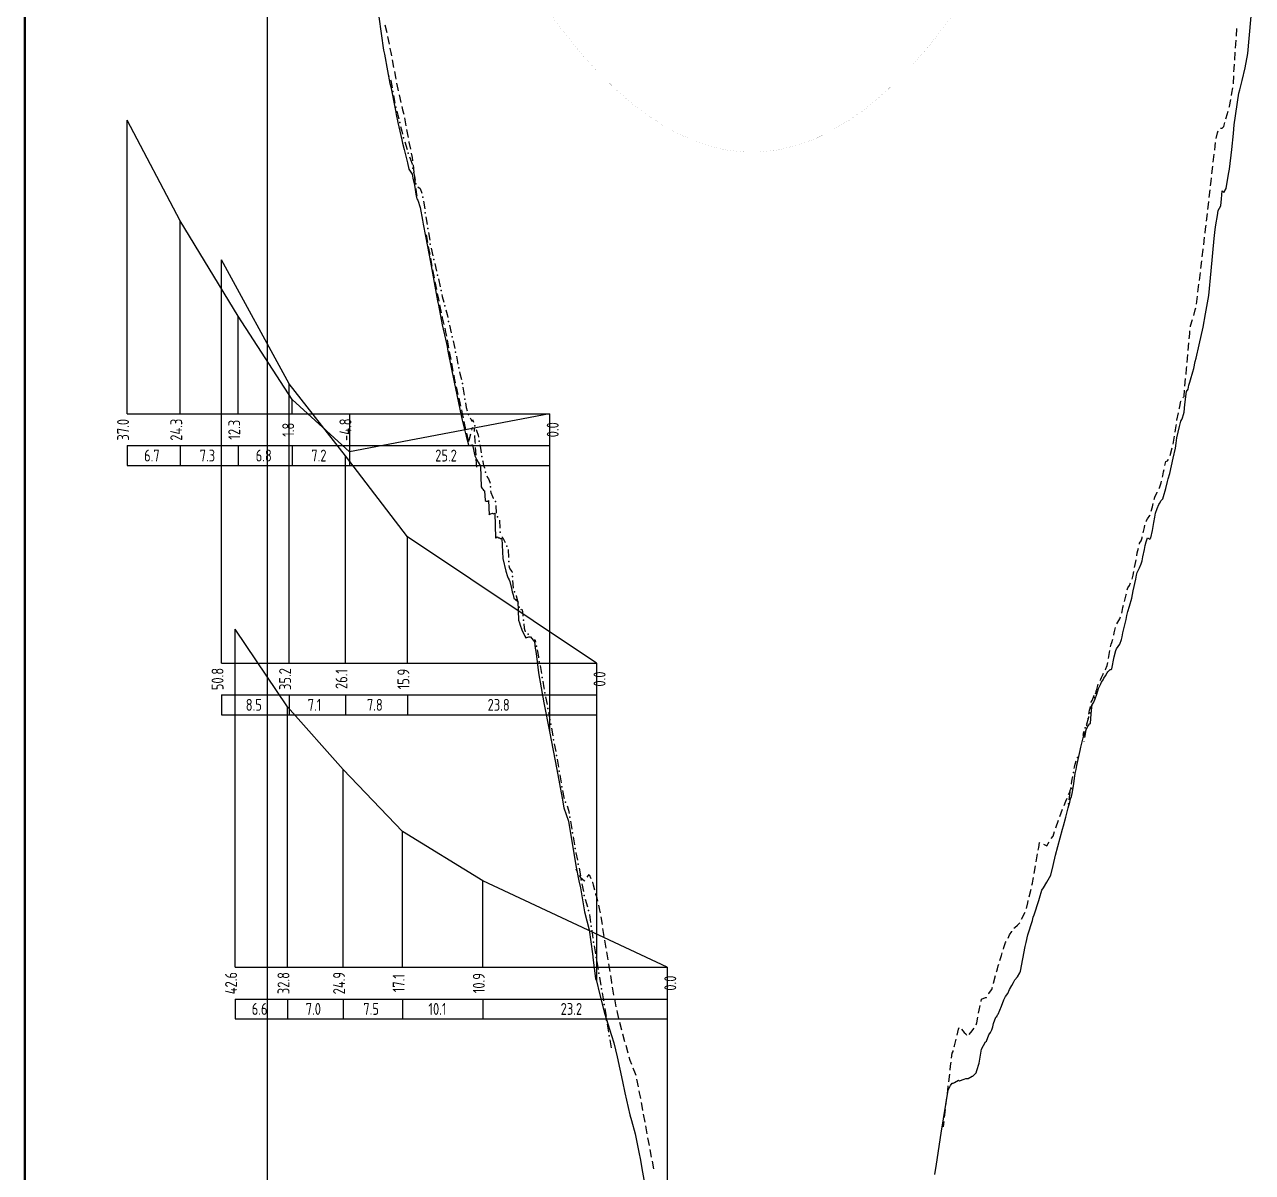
# Model space of a CAD drawing. Header units: millimetres. Extents: x 6482 to 7719, y 775 to 2743.
# Drawn here: x 7058 to 7367.2, y 1068.1 to 1357.3 of the extents above; entities that cross this region are included whole.
import ezdxf
from ezdxf.enums import TextEntityAlignment as Align

# ---------------------------------------------------------------- set-up
doc = ezdxf.new("R2010")
doc.units = ezdxf.units.MM
doc.header["$LTSCALE"] = 5
for name, color, linetype in [('4', 1, 'Continuous'), ('6', 6, 'Continuous'), ('中心断面', 1, 'Continuous'), ('交叉跨越注记', 3, 'Continuous'), ('右边线', 3, 'Continuous'), ('左边线', 2, 'Continuous'), ('标注', 3, 'Continuous'), ('风偏', 5, 'Continuous')]:
    doc.layers.add(name, color=color, linetype=linetype)
doc.styles.get("Standard").update_dxf_attribs({"font": 'tssdeng.shx', "width": 0.8, "bigfont": 'tssdchn.shx'})

# ---------------------------------------------------------------- blocks, each defined once
blk = doc.blocks.new('102218457')
at = {"layer": '风偏'}
for p, q in [((7097.2, 1307.8), (7083.8, 1333.2)), ((7083.8, 1259.2), (7083.8, 1333.2)), ((7111.8, 1283.8), (7097.2, 1307.8)), ((7097.2, 1259.2), (7097.2, 1307.8)), ((7125.4, 1262.8), (7111.8, 1283.8)), ((7111.8, 1259.2), (7111.8, 1283.8)), ((7139.8, 1249.6), (7125.4, 1262.8)), ((7125.4, 1259.2), (7125.4, 1262.8)), ((7083.8, 1259.2), (7097.2, 1259.2)), ((7097.2, 1259.2), (7111.8, 1259.2)), ((7111.8, 1259.2), (7125.4, 1259.2)), ((7125.4, 1259.2), (7139.8, 1259.2)), ((7190.2, 1259.2), (7139.8, 1249.6)), ((7139.8, 1259.2), (7139.8, 1249.6)), ((7139.8, 1259.2), (7190.2, 1259.2)), ((7083.8, 1251.2), (7097.2, 1251.2)), ((7083.8, 1251.2), (7083.8, 1246.2)), ((7097.2, 1251.2), (7111.8, 1251.2)), ((7097.2, 1251.2), (7097.2, 1246.2)), ((7111.8, 1251.2), (7125.4, 1251.2)), ((7111.8, 1251.2), (7111.8, 1246.2)), ((7125.4, 1251.2), (7139.8, 1251.2)), ((7125.4, 1251.2), (7125.4, 1246.2)), ((7139.8, 1251.2), (7190.2, 1251.2)), ((7139.8, 1251.2), (7139.8, 1246.2)), ((7083.8, 1246.2), (7097.2, 1246.2)), ((7097.2, 1246.2), (7111.8, 1246.2)), ((7111.8, 1246.2), (7125.4, 1246.2)), ((7125.4, 1246.2), (7139.8, 1246.2)), ((7139.8, 1246.2), (7190.2, 1246.2))]:
    blk.add_line(p, q, dxfattribs=at)
at = {"layer": '风偏', "width": 0.8}
for s, p in [('6.7', (7088.1, 1247.2)), ('7.3', (7102.1, 1247.2)), ('6.8', (7116.2, 1247.2)), ('7.2', (7130.2, 1247.2)), ('25.2', (7161.4, 1247.2))]:
    blk.add_text(s, height=3, dxfattribs=at).set_placement(p)
blk = doc.blocks.new('102218458')
at = {"layer": '风偏'}
for p, q in [((7124.6, 1266.8), (7107.6, 1298)), ((7107.6, 1196.4), (7107.6, 1298)), ((7138.8, 1248.6), (7124.6, 1266.8)), ((7124.6, 1196.4), (7124.6, 1266.8)), ((7154.4, 1228.2), (7138.8, 1248.6)), ((7138.8, 1196.4), (7138.8, 1248.6)), ((7202, 1196.4), (7154.4, 1228.2)), ((7154.4, 1196.4), (7154.4, 1228.2)), ((7107.6, 1196.4), (7124.6, 1196.4)), ((7124.6, 1196.4), (7138.8, 1196.4)), ((7138.8, 1196.4), (7154.4, 1196.4)), ((7154.4, 1196.4), (7202, 1196.4)), ((7107.6, 1188.4), (7124.6, 1188.4)), ((7107.6, 1188.4), (7107.6, 1183.4)), ((7124.6, 1188.4), (7138.8, 1188.4)), ((7124.6, 1188.4), (7124.6, 1183.4)), ((7138.8, 1188.4), (7154.4, 1188.4)), ((7138.8, 1188.4), (7138.8, 1183.4)), ((7154.4, 1188.4), (7202, 1188.4)), ((7154.4, 1188.4), (7154.4, 1183.4)), ((7107.6, 1183.4), (7124.6, 1183.4)), ((7124.6, 1183.4), (7138.8, 1183.4)), ((7138.8, 1183.4), (7154.4, 1183.4)), ((7154.4, 1183.4), (7202, 1183.4))]:
    blk.add_line(p, q, dxfattribs=at)
at = {"layer": '风偏', "width": 0.8}
for s, p in [('8.5', (7113.7, 1184.4)), ('7.1', (7129.3, 1184.4)), ('7.8', (7144.2, 1184.4)), ('23.8', (7174.6, 1184.4))]:
    blk.add_text(s, height=3, dxfattribs=at).set_placement(p)
blk = doc.blocks.new('102218459')
at = {"layer": '风偏'}
for p, q in [((7124.2, 1185.4), (7111, 1205)), ((7111, 1119.8), (7111, 1205)), ((7138.2, 1169.6), (7124.2, 1185.4)), ((7124.2, 1119.8), (7124.2, 1185.4)), ((7153.2, 1154), (7138.2, 1169.6)), ((7138.2, 1119.8), (7138.2, 1169.6)), ((7173.4, 1141.6), (7153.2, 1154)), ((7153.2, 1119.8), (7153.2, 1154)), ((7219.8, 1119.8), (7173.4, 1141.6)), ((7173.4, 1119.8), (7173.4, 1141.6)), ((7111, 1119.8), (7124.2, 1119.8)), ((7124.2, 1119.8), (7138.2, 1119.8)), ((7138.2, 1119.8), (7153.2, 1119.8)), ((7153.2, 1119.8), (7173.4, 1119.8)), ((7173.4, 1119.8), (7219.8, 1119.8)), ((7111, 1111.8), (7124.2, 1111.8)), ((7111, 1111.8), (7111, 1106.8)), ((7124.2, 1111.8), (7138.2, 1111.8)), ((7124.2, 1111.8), (7124.2, 1106.8)), ((7138.2, 1111.8), (7153.2, 1111.8)), ((7138.2, 1111.8), (7138.2, 1106.8)), ((7153.2, 1111.8), (7173.4, 1111.8)), ((7153.2, 1111.8), (7153.2, 1106.8)), ((7173.4, 1111.8), (7219.8, 1111.8)), ((7173.4, 1111.8), (7173.4, 1106.8)), ((7111, 1106.8), (7124.2, 1106.8)), ((7124.2, 1106.8), (7138.2, 1106.8)), ((7138.2, 1106.8), (7153.2, 1106.8)), ((7153.2, 1106.8), (7173.4, 1106.8)), ((7173.4, 1106.8), (7219.8, 1106.8))]:
    blk.add_line(p, q, dxfattribs=at)
at = {"layer": '风偏', "width": 0.8}
for s, p in [('6.6', (7115.2, 1107.8)), ('7.0', (7128.8, 1107.8)), ('7.5', (7143.3, 1107.8)), ('10.1', (7159.7, 1107.8)), ('23.2', (7193, 1107.8))]:
    blk.add_text(s, height=3, dxfattribs=at).set_placement(p)

msp = doc.modelspace()

# ---------------------------------------------------------------- linework, layer by layer
at = {"layer": '4', "linetype": 'Continuous', "const_width": 0.01}
msp.add_lwpolyline([(7190.36, 1360), (7192.38, 1357.2), (7194.42, 1354.6), (7196.44, 1352), (7198.48, 1349.6), (7200.52, 1347.4), (7202.54, 1345.2), (7204.58, 1343.2), (7206.62, 1341.2), (7208.64, 1339.4), (7210.68, 1337.6), (7212.72, 1336), (7214.74, 1334.6), (7216.78, 1333.2), (7218.82, 1331.8), (7220.84, 1330.8), (7222.88, 1329.6), (7224.9, 1328.8), (7226.94, 1327.8), (7228.98, 1327.2), (7231, 1326.6), (7233.04, 1326), (7235.08, 1325.6), (7237.1, 1325.4), (7239.14, 1325.2), (7241.18, 1325.2), (7243.2, 1325.2), (7245.2, 1325.4), (7247.22, 1325.6), (7249.24, 1326), (7251.26, 1326.6), (7253.28, 1327.2), (7255.3, 1327.8), (7257.32, 1328.6), (7259.34, 1329.6), (7261.36, 1330.6), (7263.38, 1331.8), (7265.38, 1333), (7267.4, 1334.4), (7269.42, 1335.8), (7271.44, 1337.4), (7273.46, 1339.2), (7275.48, 1341), (7277.5, 1343), (7279.52, 1345), (7281.54, 1347), (7283.56, 1349.4), (7285.56, 1351.6), (7287.58, 1354.2), (7289.6, 1356.8), (7291.62, 1359.4)], dxfattribs=at)
at = {"layer": '6', "linetype": 'Continuous', "const_width": 0.01}
msp.add_lwpolyline([(7242.18, 1325.2), (7241.18, 1324.2), (7240.18, 1325.2)], dxfattribs=at)
at = {"layer": '中心断面', "linetype": 'Continuous'}
for p, q in [((7366, 1350), (7367.2, 1363.2)), ((7147.2, 1359.2), (7148.4, 1350.8)), ((7148.4, 1350.8), (7148.6, 1349.8)), ((7148.6, 1349.8), (7149.4, 1345.6)), ((7365.4, 1346.4), (7366, 1350)), ((7149.4, 1345.6), (7150, 1342.4)), ((7364.6, 1343.2), (7365.4, 1346.4)), ((7150, 1342.4), (7150.2, 1341.6)), ((7364, 1340.8), (7364.6, 1343.2)), ((7150.2, 1341.6), (7151.4, 1335.6)), ((7362.6, 1332), (7363.8, 1340)), ((7363.8, 1340), (7364, 1340.8)), ((7151.4, 1335.6), (7151.6, 1334.6)), ((7151.6, 1334.6), (7152, 1332.6)), ((7152, 1332.6), (7153, 1328.2)), ((7362, 1325.8), (7362.4, 1329.8)), ((7362.4, 1329.8), (7362.6, 1332)), ((7153, 1328.2), (7153.2, 1327.4)), ((7153.2, 1327.4), (7153.6, 1325.8)), ((7153.6, 1325.8), (7154.4, 1322.4)), ((7361.4, 1320.8), (7362, 1325.8)), ((7154.4, 1322.4), (7154.8, 1320.8)), ((7154.8, 1320.8), (7155.6, 1319.6)), ((7361.2, 1319.6), (7361.4, 1320.8)), ((7155.6, 1319.6), (7155.8, 1318.6)), ((7155.8, 1318.6), (7156.2, 1316.8)), ((7360.6, 1316), (7361.2, 1319.6)), ((7156.2, 1316.8), (7156.6, 1314)), ((7359.4, 1313.4), (7359.6, 1315.4)), ((7359.6, 1315.4), (7360, 1315)), ((7360, 1315), (7360.6, 1316)), ((7156.6, 1314), (7156.8, 1313.4)), ((7156.8, 1313.4), (7157, 1313)), ((7157, 1313), (7157.6, 1311.2)), ((7157.6, 1311.2), (7158.2, 1308)), ((7358.6, 1310.4), (7359.2, 1311.6)), ((7359.2, 1311.6), (7359.4, 1313.4)), ((7158.2, 1308), (7158.4, 1307)), ((7358, 1306.8), (7358.4, 1309.2)), ((7358.4, 1309.2), (7358.6, 1310.4)), ((7158.4, 1307), (7159, 1304)), ((7357.6, 1303.4), (7357.8, 1305.6)), ((7357.8, 1305.6), (7358, 1306.8)), ((7159, 1304), (7160.2, 1297.4)), ((7356.8, 1295.2), (7357.6, 1303.4)), ((7160.2, 1297.4), (7161.8, 1288.6)), ((7356.2, 1289), (7356.8, 1295.2)), ((7161.8, 1288.6), (7162, 1287.6)), ((7162, 1287.6), (7162.2, 1286.6)), ((7162.2, 1286.6), (7163.2, 1281.6)), ((7355.4, 1284.4), (7356.2, 1289)), ((7354.8, 1281), (7355.4, 1284.4)), ((7163.2, 1281.6), (7164, 1278)), ((7353.8, 1276.6), (7354.8, 1281)), ((7164, 1278), (7164.4, 1276.2)), ((7164.4, 1276.2), (7164.6, 1275)), ((7164.6, 1275), (7166.2, 1267.2)), ((7353, 1273.2), (7353.8, 1276.6)), ((7352.4, 1270.6), (7352.8, 1272.4)), ((7352.8, 1272.4), (7353, 1273.2)), ((7351.4, 1267.2), (7351.6, 1267.8)), ((7351.6, 1267.8), (7352.2, 1269.8)), ((7352.2, 1269.8), (7352.4, 1270.6)), ((7166.2, 1267.2), (7167.6, 1260.4)), ((7350.2, 1261.6), (7350.6, 1264.8)), ((7350.6, 1264.8), (7351, 1265.4)), ((7351, 1265.4), (7351.2, 1266.4)), ((7351.2, 1266.4), (7351.4, 1267.2)), ((7350, 1259.6), (7350.2, 1261.6)), ((7167.6, 1260.4), (7168.2, 1257.6)), ((7349.6, 1258.2), (7349.8, 1259)), ((7349.8, 1259), (7350, 1259.6)), ((7168.2, 1257.6), (7169.2, 1253.6)), ((7348.2, 1253.2), (7348.8, 1256)), ((7348.8, 1256), (7349.2, 1257.4)), ((7349.2, 1257.4), (7349.4, 1257.8)), ((7349.4, 1257.8), (7349.6, 1258.2)), ((7169.2, 1253.6), (7169.8, 1251.4)), ((7348, 1251.8), (7348.2, 1253.2)), ((7169.8, 1251.4), (7170, 1251.2)), ((7170, 1251.2), (7170.6, 1251.4)), ((7170.6, 1251.4), (7170.8, 1251.4)), ((7170.8, 1251.4), (7171.2, 1249.4)), ((7171.2, 1249.4), (7171.4, 1248.6)), ((7347.2, 1248), (7347.8, 1250.6)), ((7347.8, 1250.6), (7348, 1251.8)), ((7171.4, 1248.6), (7171.8, 1247.8)), ((7171.8, 1247.8), (7172.2, 1247)), ((7172.2, 1247), (7172.8, 1246)), ((7346.4, 1244.2), (7347.2, 1248)), ((7172.8, 1246), (7173, 1240.8)), ((7346, 1242.8), (7346.4, 1244.2)), ((7173, 1240.8), (7173.2, 1240.4)), ((7173.2, 1240.4), (7173.4, 1240.2)), ((7173.4, 1240.2), (7173.6, 1240)), ((7173.6, 1240), (7173.8, 1239.8)), ((7344.8, 1238.4), (7345.4, 1240.4)), ((7345.4, 1240.4), (7345.8, 1242.2)), ((7345.8, 1242.2), (7346, 1242.8)), ((7173.8, 1239.8), (7174, 1237.4)), ((7174, 1237.4), (7174.2, 1237.2)), ((7174.2, 1237.2), (7174.4, 1237.2)), ((7174.4, 1237.2), (7174.6, 1237.2)), ((7174.6, 1237.2), (7174.8, 1237.4)), ((7174.8, 1237.4), (7175, 1233.8)), ((7343.8, 1236.6), (7344.2, 1237.4)), ((7344.2, 1237.4), (7344.6, 1237.8)), ((7344.6, 1237.8), (7344.8, 1238.4)), ((7175, 1233.8), (7175.2, 1234)), ((7175.2, 1234), (7175.4, 1234)), ((7175.4, 1234), (7175.8, 1234.2)), ((7175.8, 1234.2), (7176, 1234)), ((7176, 1234), (7176.4, 1234.2)), ((7176.4, 1234.2), (7176.6, 1228)), ((7342.6, 1233.2), (7342.8, 1234.2)), ((7342.8, 1234.2), (7343.2, 1235.4)), ((7343.2, 1235.4), (7343.6, 1236.4)), ((7343.6, 1236.4), (7343.8, 1236.6)), ((7342, 1229.8), (7342.4, 1231.8)), ((7342.4, 1231.8), (7342.6, 1233.2)), ((7176.6, 1228), (7176.8, 1228)), ((7176.8, 1228), (7177, 1228.2)), ((7177, 1228.2), (7177.4, 1228)), ((7177.4, 1228), (7177.6, 1228)), ((7177.6, 1228), (7177.8, 1227.8)), ((7177.8, 1227.8), (7178, 1227.8)), ((7178, 1227.8), (7178.2, 1227.8)), ((7178.2, 1227.8), (7178.4, 1222.8)), ((7340.4, 1227), (7340.8, 1228)), ((7340.8, 1228), (7341.4, 1227.6)), ((7341.4, 1227.6), (7341.6, 1228)), ((7341.6, 1228), (7342, 1229.8)), ((7339.6, 1223.2), (7340, 1225)), ((7340, 1225), (7340.2, 1226)), ((7340.2, 1226), (7340.4, 1227)), ((7178.4, 1222.8), (7179.2, 1219.6)), ((7338.8, 1220.4), (7339.2, 1221.4)), ((7339.2, 1221.4), (7339.4, 1222.2)), ((7339.4, 1222.2), (7339.6, 1223.2)), ((7179.2, 1219.6), (7179.6, 1218.2)), ((7337.8, 1217.6), (7338, 1218.6)), ((7338, 1218.6), (7338.2, 1219.2)), ((7338.2, 1219.2), (7338.8, 1220.4)), ((7179.6, 1218.2), (7179.8, 1217.8)), ((7179.8, 1217.8), (7180, 1217.4)), ((7180, 1217.4), (7180.2, 1217)), ((7180.2, 1217), (7180.6, 1215.2)), ((7180.6, 1215.2), (7180.8, 1214.4)), ((7337.2, 1214.6), (7337.8, 1217.6)), ((7180.8, 1214.4), (7181, 1213.6)), ((7181, 1213.6), (7181.2, 1212.8)), ((7181.2, 1212.8), (7181.6, 1212.4)), ((7181.6, 1212.4), (7181.8, 1212.2)), ((7181.8, 1212.2), (7182.2, 1212)), ((7336.2, 1210.8), (7336.8, 1212.8)), ((7336.8, 1212.8), (7337.2, 1214.6)), ((7182.2, 1212), (7182.4, 1207.2)), ((7335.6, 1208.4), (7335.8, 1209.4)), ((7335.8, 1209.4), (7336.2, 1210.8)), ((7182.4, 1207.2), (7182.6, 1206.6)), ((7182.6, 1206.6), (7182.8, 1206)), ((7182.8, 1206), (7183.2, 1204.8)), ((7334.6, 1204), (7335.4, 1207.4)), ((7335.4, 1207.4), (7335.6, 1208.4)), ((7183.2, 1204.8), (7183.4, 1204.4)), ((7183.4, 1204.4), (7183.8, 1203.6)), ((7183.8, 1203.6), (7184, 1203.2)), ((7184, 1203.2), (7184.2, 1202.8)), ((7184.2, 1202.8), (7185, 1203)), ((7185, 1203), (7185.4, 1203)), ((7185.4, 1203), (7186.4, 1201.8)), ((7334.2, 1202.4), (7334.4, 1203)), ((7334.4, 1203), (7334.6, 1204)), ((7186.4, 1201.8), (7186.6, 1200.2)), ((7186.6, 1200.2), (7186.8, 1198.8)), ((7332.8, 1199.6), (7333, 1200)), ((7333, 1200), (7333.8, 1201.2)), ((7333.8, 1201.2), (7334.2, 1202.4)), ((7186.8, 1198.8), (7187.4, 1194)), ((7331.8, 1195), (7332.4, 1198)), ((7332.4, 1198), (7332.8, 1199.6)), ((7187.4, 1194), (7188.8, 1186.4)), ((7330.2, 1193.2), (7330.6, 1194)), ((7330.6, 1194), (7330.8, 1194.2)), ((7330.8, 1194.2), (7331.4, 1194.8)), ((7331.4, 1194.8), (7331.6, 1194.8)), ((7331.6, 1194.8), (7331.8, 1195)), ((7328.4, 1190), (7329, 1191.2)), ((7329, 1191.2), (7329.2, 1191.6)), ((7329.2, 1191.6), (7329.6, 1192.2)), ((7329.6, 1192.2), (7329.8, 1192.6)), ((7329.8, 1192.6), (7330.2, 1193.2)), ((7327.2, 1186.4), (7327.6, 1187.4)), ((7327.6, 1187.4), (7328, 1188.6)), ((7328, 1188.6), (7328.4, 1190)), ((7188.8, 1186.4), (7190.2, 1179.2)), ((7326.6, 1183.6), (7326.8, 1186)), ((7326.8, 1186), (7327.2, 1186.4)), ((7326, 1180.8), (7326.2, 1181.2)), ((7326.2, 1181.2), (7326.4, 1181.2)), ((7326.4, 1181.2), (7326.6, 1183.6)), ((7190.2, 1179.2), (7192, 1169.6)), ((7324.6, 1177.6), (7324.8, 1178.4)), ((7324.8, 1178.4), (7325.6, 1180.2)), ((7325.6, 1180.2), (7325.8, 1180.6)), ((7325.8, 1180.6), (7326, 1180.8)), ((7323.8, 1174.4), (7324, 1175.2)), ((7324, 1175.2), (7324.6, 1177.6)), ((7323, 1170.6), (7323.8, 1174.4)), ((7192, 1169.6), (7193.4, 1162.4)), ((7322.6, 1168.6), (7322.8, 1169.6)), ((7322.8, 1169.6), (7323, 1170.6)), ((7321.8, 1163.6), (7322.2, 1166)), ((7322.2, 1166), (7322.4, 1167.4)), ((7322.4, 1167.4), (7322.6, 1168.6)), ((7321.4, 1162.2), (7321.6, 1162.8)), ((7321.6, 1162.8), (7321.8, 1163.6)), ((7193.4, 1162.4), (7193.8, 1160)), ((7193.8, 1160), (7195, 1156.6)), ((7320.2, 1157.6), (7320.8, 1160)), ((7320.8, 1160), (7321.2, 1161.4)), ((7321.2, 1161.4), (7321.4, 1162.2)), ((7195, 1156.6), (7196.8, 1145.4)), ((7319.6, 1155.4), (7320.2, 1157.6)), ((7317.6, 1148), (7319.4, 1154.6)), ((7319.4, 1154.6), (7319.6, 1155.4)), ((7317, 1145.4), (7317.6, 1148)), ((7196.8, 1145.4), (7197.6, 1141.6)), ((7316.4, 1143), (7317, 1145.4)), ((7197.6, 1141.6), (7198, 1139.8)), ((7314.6, 1139.8), (7315.4, 1141.2)), ((7315.4, 1141.2), (7315.8, 1141.8)), ((7315.8, 1141.8), (7316.4, 1143)), ((7198, 1139.8), (7199, 1133.8)), ((7313.6, 1137.2), (7314.2, 1139.2)), ((7314.2, 1139.2), (7314.6, 1139.8)), ((7312.2, 1133), (7313.4, 1136.6)), ((7313.4, 1136.6), (7313.6, 1137.2)), ((7199, 1133.8), (7200.2, 1129.2)), ((7311.8, 1131.6), (7312, 1132.4)), ((7312, 1132.4), (7312.2, 1133)), ((7200.2, 1129.2), (7201, 1123.2)), ((7310.6, 1128), (7311.8, 1131.6)), ((7310, 1125), (7310.2, 1126)), ((7310.2, 1126), (7310.6, 1128)), ((7201, 1123.2), (7201.2, 1121.6)), ((7308.8, 1118.8), (7310, 1125)), ((7201.2, 1121.6), (7201.8, 1117)), ((7201.8, 1117), (7202, 1116.4)), ((7202, 1116.4), (7202.8, 1113.2)), ((7307, 1116), (7307.4, 1116.6)), ((7307.4, 1116.6), (7308, 1117.4)), ((7308, 1117.4), (7308.6, 1118.4)), ((7308.6, 1118.4), (7308.8, 1118.8)), ((7202.8, 1113.2), (7204, 1108.2)), ((7305, 1112.4), (7305.6, 1113.2)), ((7305.6, 1113.2), (7306, 1114.2)), ((7306, 1114.2), (7306.6, 1115.2)), ((7306.6, 1115.2), (7307, 1116)), ((7304, 1110), (7304.6, 1111.6)), ((7304.6, 1111.6), (7305, 1112.4)), ((7204, 1108.2), (7205.8, 1102.6)), ((7302, 1105.6), (7302.6, 1107.2)), ((7302.6, 1107.2), (7302.8, 1107.4)), ((7302.8, 1107.4), (7303, 1107.8)), ((7303, 1107.8), (7303.2, 1108)), ((7303.2, 1108), (7304, 1110)), ((7301.2, 1103.4), (7301.6, 1104)), ((7301.6, 1104), (7301.8, 1104.8)), ((7301.8, 1104.8), (7302, 1105.6)), ((7205.8, 1102.6), (7206.4, 1100.8)), ((7206.4, 1100.8), (7207.2, 1097.2)), ((7299, 1099.2), (7300, 1101)), ((7300, 1101), (7300.2, 1101.2)), ((7300.2, 1101.2), (7300.8, 1102.8)), ((7300.8, 1102.8), (7301.2, 1103.4)), ((7298.4, 1095.6), (7299, 1099.2)), ((7207.2, 1097.2), (7208.6, 1091)), ((7297.8, 1093.8), (7298.4, 1095.6)), ((7293.4, 1091.2), (7294.6, 1091.6)), ((7294.6, 1091.6), (7295, 1091.8)), ((7295, 1091.8), (7295.4, 1091.8)), ((7295.4, 1091.8), (7295.6, 1091.8)), ((7295.6, 1091.8), (7296.6, 1092.4)), ((7296.6, 1092.4), (7296.8, 1092.4)), ((7296.8, 1092.4), (7297.6, 1093.2)), ((7297.6, 1093.2), (7297.8, 1093.8)), ((7208.6, 1091), (7209.2, 1088.2)), ((7289.4, 1081.6), (7290.6, 1088.8)), ((7290.6, 1088.8), (7291.2, 1090)), ((7291.2, 1090), (7291.6, 1090.6)), ((7291.6, 1090.6), (7291.8, 1090.6)), ((7291.8, 1090.6), (7292.2, 1090.8)), ((7292.2, 1090.8), (7293.2, 1091.4)), ((7293.2, 1091.4), (7293.4, 1091.2)), ((7209.2, 1088.2), (7210.4, 1082.6)), ((7210.4, 1082.6), (7210.8, 1081.2)), ((7210.8, 1081.2), (7211.8, 1077.8)), ((7288.8, 1078), (7289.4, 1081.6)), ((7211.8, 1077.8), (7212.8, 1072.8)), ((7287.6, 1070.2), (7288.8, 1078)), ((7212.8, 1072.8), (7213, 1071.6)), ((7213, 1071.6), (7213.6, 1068.2)), ((7287.2, 1067.6), (7287.6, 1070.2)), ((7213.6, 1068.2), (7216, 1055.4))]:
    msp.add_line(p, q, dxfattribs=at)
at = {"layer": '交叉跨越注记', "linetype": 'Continuous'}
for p, q in [((7058, 919), (7058, 1702.6)), ((7058.2, 919), (7058.2, 1700.8))]:
    msp.add_line(p, q, dxfattribs=at)
at = {"layer": '右边线', "linetype": 'Continuous'}
for p, q in [((7149.4, 1345.2), (7149.41, 1345.17)), ((7150.14, 1343.31), (7150.2, 1343.2)), ((7150.2, 1343.2), (7150.55, 1341.36)), ((7150.91, 1339.39), (7151.28, 1337.43)), ((7151.73, 1335.48), (7152, 1334.4)), ((7152, 1334.4), (7152.22, 1333.54)), ((7152.7, 1331.6), (7153, 1330.4)), ((7153, 1330.4), (7153.19, 1329.66)), ((7153.74, 1327.74), (7154.33, 1325.82)), ((7154.97, 1323.93), (7155.6, 1322.2)), ((7155.6, 1322.2), (7155.63, 1322.04)), ((7155.98, 1320.08), (7156.2, 1319)), ((7156.2, 1319), (7156.36, 1318.11)), ((7157.02, 1316.39), (7157.6, 1316)), ((7157.6, 1316), (7158.01, 1314.77)), ((7158.43, 1312.82), (7158.76, 1310.85)), ((7159.08, 1308.87), (7159.4, 1306.9)), ((7159.71, 1304.92), (7160.02, 1302.95)), ((7160.39, 1300.98), (7160.83, 1299.03)), ((7161.28, 1297.08), (7161.72, 1295.13)), ((7162.2, 1293.19), (7162.65, 1291.24)), ((7163.09, 1289.29), (7163.2, 1288.8)), ((7163.2, 1288.8), (7163.56, 1287.35)), ((7164.05, 1285.41), (7164.4, 1284.2)), ((7164.4, 1284.2), (7164.55, 1283.47)), ((7164.99, 1281.52), (7165.45, 1279.57)), ((7165.91, 1277.63), (7166.2, 1276.4)), ((7166.2, 1276.4), (7166.34, 1275.68)), ((7166.74, 1273.71), (7167.13, 1271.75)), ((7167.52, 1269.79), (7167.6, 1269.4)), ((7167.6, 1269.4), (7168.02, 1267.86)), ((7168.4, 1265.9), (7168.71, 1263.92)), ((7169.02, 1261.94), (7169.2, 1260.8)), ((7169.2, 1260.8), (7169.47, 1260)), ((7170.22, 1258.16), (7170.6, 1257.4)), ((7170.6, 1257.4), (7170.8, 1257.8)), ((7170.8, 1257.8), (7171.02, 1257.13)), ((7171.72, 1255.25), (7171.8, 1255)), ((7171.8, 1255), (7172.2, 1253.8)), ((7172.2, 1253.8), (7172.29, 1253.34)), ((7172.65, 1251.38), (7172.8, 1250.6)), ((7172.8, 1250.6), (7173, 1249.41)), ((7173.35, 1247.44), (7173.4, 1247.2)), ((7173.4, 1247.2), (7173.6, 1246.2)), ((7173.6, 1246.2), (7173.8, 1245.6)), ((7173.8, 1245.6), (7173.83, 1245.5)), ((7174.41, 1243.59), (7174.6, 1243.2)), ((7174.6, 1243.2), (7174.8, 1242.8)), ((7174.8, 1242.8), (7175, 1242.4)), ((7175, 1242.4), (7175.2, 1242)), ((7175.2, 1242), (7175.22, 1241.77)), ((7175.37, 1239.78), (7175.4, 1239.4)), ((7175.4, 1239.4), (7175.8, 1238.4)), ((7175.8, 1238.4), (7176, 1238)), ((7176, 1238), (7176.07, 1237.93)), ((7176.67, 1236.15), (7176.77, 1234.16)), ((7177.59, 1232.41), (7177.6, 1232.4)), ((7177.6, 1232.4), (7177.71, 1230.42)), ((7178.2, 1228.2), (7178.4, 1228)), ((7178.4, 1228), (7179.01, 1226.78)), ((7179.82, 1225), (7179.9, 1223.01)), ((7179.98, 1221.01), (7180, 1220.6)), ((7180, 1220.6), (7180.2, 1220.2)), ((7180.2, 1220.2), (7180.6, 1219.6)), ((7180.6, 1219.6), (7180.8, 1219.4)), ((7180.8, 1219.4), (7180.81, 1219.26)), ((7180.9, 1217.26), (7181, 1215.26)), ((7181.78, 1213.43), (7181.8, 1213.4)), ((7181.8, 1213.4), (7182.2, 1211.8)), ((7182.2, 1211.8), (7182.3, 1211.5)), ((7183, 1209.9), (7183.2, 1210)), ((7183.2, 1210), (7183.4, 1209.4)), ((7183.4, 1209.4), (7183.51, 1208.26)), ((7183.7, 1206.27), (7183.8, 1205.2)), ((7183.8, 1205.2), (7184, 1204.6)), ((7184, 1204.6), (7184.09, 1204.32)), ((7186.4, 1202.4), (7186.6, 1202.2)), ((7186.6, 1202.2), (7186.7, 1201.69)), ((7187.08, 1199.72), (7187.4, 1198)), ((7187.4, 1198), (7187.44, 1197.76)), ((7187.8, 1195.79), (7188.15, 1193.82)), ((7188.5, 1191.85), (7188.8, 1190.2)), ((7188.8, 1190.2), (7188.86, 1189.88)), ((7189.22, 1187.92), (7189.58, 1185.95)), ((7327.72, 1188.71), (7328, 1189.4)), ((7326.5, 1184.91), (7326.6, 1185.4)), ((7326.6, 1185.4), (7326.8, 1186)), ((7189.95, 1183.98), (7190.2, 1182.6)), ((7190.2, 1182.6), (7190.31, 1182.01)), ((7325.45, 1181.06), (7325.6, 1181.4)), ((7325.6, 1181.4), (7325.8, 1182.2)), ((7325.8, 1182.2), (7326, 1182.8)), ((7326, 1182.8), (7326.04, 1182.96)), ((7190.67, 1180.05), (7191.03, 1178.08)), ((7324.6, 1178.2), (7324.74, 1179.2)), ((7191.39, 1176.11), (7191.75, 1174.15)), ((7192.11, 1172.18), (7192.45, 1170.21)), ((7322.33, 1169.85), (7322.4, 1170.2)), ((7322.4, 1170.2), (7322.6, 1171)), ((7322.6, 1171), (7322.8, 1171.79)), ((7192.8, 1168.24), (7193.14, 1166.27)), ((7321.59, 1165.92), (7321.6, 1166)), ((7321.6, 1166), (7321.8, 1167.2)), ((7321.8, 1167.2), (7321.94, 1167.89)), ((7193.49, 1164.3), (7193.8, 1162.6)), ((7193.8, 1162.6), (7193.9, 1162.34)), ((7321.04, 1161.96), (7321.2, 1163.2)), ((7321.2, 1163.2), (7321.31, 1163.94)), ((7194.6, 1160.47), (7195, 1159.4)), ((7195, 1159.4), (7195.14, 1158.56)), ((7195.47, 1156.58), (7195.8, 1154.61)), ((7196.13, 1152.64), (7196.46, 1150.66)), ((7196.78, 1148.69), (7196.8, 1148.6)), ((7196.8, 1148.6), (7197.21, 1146.74)), ((7197.64, 1144.78), (7198, 1142.82)), ((7198.36, 1140.85), (7198.73, 1138.88)), ((7199.14, 1136.93), (7199.72, 1135.01)), ((7200.24, 1133.09), (7200.53, 1131.11)), ((7200.81, 1129.13), (7201, 1127.8)), ((7201, 1127.8), (7201.11, 1127.15)), ((7201.44, 1125.18), (7201.77, 1123.2)), ((7202.13, 1121.24), (7202.46, 1119.27)), ((7202.78, 1117.29), (7202.8, 1117.2)), ((7202.8, 1117.2), (7203.11, 1115.32)), ((7203.44, 1113.35), (7203.77, 1111.37)), ((7204.1, 1109.4), (7204.42, 1107.43)), ((7204.74, 1105.45), (7205.07, 1103.48)), ((7205.39, 1101.51), (7205.71, 1099.53))]:
    msp.add_line(p, q, dxfattribs=at)
at = {"layer": '右边线'}
for p in [(7149.76, 1344.24), (7150.73, 1340.38), (7151.49, 1336.45), (7152.46, 1332.57), (7153.46, 1328.7), (7154.64, 1324.87), (7155.79, 1321.06), (7156.54, 1317.13), (7158.27, 1313.8), (7158.92, 1309.86), (7159.55, 1305.91), (7160.18, 1301.96), (7161.06, 1298.06), (7161.96, 1294.16), (7162.87, 1290.26), (7163.81, 1286.38), (7164.77, 1282.49), (7165.68, 1278.6), (7166.54, 1274.7), (7167.33, 1270.77), (7168.25, 1266.88), (7168.87, 1262.93), (7169.78, 1259.05), (7171.4, 1256.2), (7172.47, 1252.36), (7173.16, 1248.42), (7174.11, 1244.54), (7175.29, 1240.78), (7176.61, 1237.15), (7177.07, 1233.26), (7177.77, 1229.42), (7179.46, 1225.89), (7179.94, 1222.01), (7180.85, 1218.26), (7181.38, 1214.35), (7182.57, 1210.54), (7183.6, 1207.26), (7184.79, 1203.7), (7186.89, 1200.7), (7187.62, 1196.77), (7188.33, 1192.83), (7189.04, 1188.9), (7327.42, 1187.76), (7189.76, 1184.96), (7326.28, 1183.93), (7190.49, 1181.03), (7325.04, 1180.14), (7191.21, 1177.1), (7191.93, 1173.16), (7323.15, 1172.67), (7192.63, 1169.22), (7322.13, 1168.87), (7193.32, 1165.28), (7321.45, 1164.93), (7194.25, 1161.41), (7320.92, 1160.96), (7195.31, 1157.57), (7195.96, 1153.62), (7196.62, 1149.68), (7197.43, 1145.76), (7198.18, 1141.83), (7198.91, 1137.9), (7200, 1134.06), (7200.67, 1130.12), (7201.27, 1126.16), (7201.96, 1122.22), (7202.62, 1118.28), (7203.28, 1114.33), (7203.94, 1110.39), (7204.58, 1106.44), (7205.23, 1102.49)]:
    msp.add_point(p, dxfattribs=at)
at = {"layer": '左边线', "linetype": 'Continuous'}
for p, q in [((7148.74, 1357.23), (7149.19, 1355.28)), ((7149.42, 1354.3), (7149.79, 1352.34)), ((7363.15, 1354.32), (7363.28, 1356.31)), ((7149.97, 1351.36), (7150, 1351.2)), ((7362.95, 1351.33), (7363.08, 1353.32)), ((7150, 1351.2), (7150.2, 1350.2)), ((7150.2, 1350.2), (7150.36, 1349.39)), ((7150.55, 1348.41), (7150.93, 1346.45)), ((7362.74, 1348.33), (7362.88, 1350.33)), ((7151.12, 1345.47), (7151.4, 1344)), ((7362.55, 1345.34), (7362.6, 1346.2)), ((7362.6, 1346.2), (7362.68, 1347.33)), ((7151.4, 1344), (7151.48, 1343.5)), ((7151.66, 1342.52), (7152, 1341)), ((7362.39, 1342.34), (7362.4, 1342.4)), ((7362.4, 1342.4), (7362.5, 1344.34)), ((7152, 1341), (7152.1, 1340.56)), ((7152.32, 1339.59), (7152.76, 1337.64)), ((7361.89, 1339.38), (7362, 1340)), ((7362, 1340), (7362.23, 1341.36)), ((7152.99, 1336.66), (7153, 1336.6)), ((7153, 1336.6), (7153.2, 1335.8)), ((7153.2, 1335.8), (7153.47, 1334.72)), ((7361.35, 1336.44), (7361.4, 1336.6)), ((7361.4, 1336.6), (7361.72, 1338.4)), ((7153.68, 1333.75), (7154.02, 1331.78)), ((7360.53, 1333.55), (7360.6, 1333.8)), ((7360.6, 1333.8), (7361.06, 1335.48)), ((7154.19, 1330.79), (7154.4, 1329.6)), ((7154.4, 1329.6), (7154.56, 1328.82)), ((7358.04, 1328.58), (7358.4, 1330)), ((7358.4, 1330), (7358.53, 1330.52)), ((7359.19, 1331.19), (7359.2, 1331.2)), ((7359.2, 1331.2), (7359.4, 1331.2)), ((7359.4, 1331.2), (7359.6, 1331.2)), ((7359.6, 1331.2), (7360, 1331.6)), ((7360, 1331.6), (7360.27, 1332.58)), ((7154.75, 1327.84), (7154.8, 1327.6)), ((7154.8, 1327.6), (7155.16, 1325.89)), ((7357.69, 1325.6), (7357.8, 1326.6)), ((7357.8, 1326.6), (7357.91, 1327.59)), ((7155.37, 1324.91), (7155.6, 1323.8)), ((7155.6, 1323.8), (7155.71, 1322.94)), ((7357.35, 1322.62), (7357.58, 1324.6)), ((7155.83, 1321.95), (7156.05, 1319.96)), ((7357.01, 1319.64), (7357.24, 1321.62)), ((7156.16, 1318.96), (7156.2, 1318.6)), ((7156.2, 1318.6), (7156.38, 1316.98)), ((7356.67, 1316.66), (7356.8, 1317.8)), ((7356.8, 1317.8), (7356.9, 1318.64)), ((7156.49, 1315.98), (7156.6, 1315)), ((7156.6, 1315), (7156.8, 1314.01)), ((7356.32, 1313.68), (7356.55, 1315.66)), ((7355.98, 1310.7), (7356.2, 1312.6)), ((7356.2, 1312.6), (7356.21, 1312.68)), ((7355.63, 1307.72), (7355.86, 1309.7)), ((7355.28, 1304.74), (7355.4, 1305.8)), ((7355.4, 1305.8), (7355.51, 1306.72)), ((7159.1, 1304.29), (7159.46, 1302.33)), ((7354.93, 1301.76), (7355.16, 1303.74)), ((7159.65, 1301.34), (7160.02, 1299.38)), ((7354.57, 1298.78), (7354.8, 1300.6)), ((7354.8, 1300.6), (7354.82, 1300.76)), ((7160.2, 1298.4), (7160.58, 1296.43)), ((7354.2, 1295.8), (7354.45, 1297.79)), ((7160.76, 1295.45), (7161.14, 1293.48)), ((7161.32, 1292.5), (7161.7, 1290.54)), ((7353.83, 1292.83), (7354.08, 1294.81)), ((7161.91, 1289.56), (7162, 1289.2)), ((7353.46, 1289.85), (7353.7, 1291.83)), ((7162, 1289.2), (7162.2, 1288.2)), ((7162.2, 1288.2), (7162.32, 1287.6)), ((7162.53, 1286.63), (7162.94, 1284.67)), ((7353.08, 1286.87), (7353.33, 1288.86)), ((7163.14, 1283.69), (7163.2, 1283.4)), ((7163.2, 1283.4), (7163.57, 1281.73)), ((7352.47, 1283.94), (7352.8, 1285.4)), ((7352.8, 1285.4), (7352.92, 1285.89)), ((7163.79, 1280.76), (7164, 1279.8)), ((7351.4, 1279.4), (7351.47, 1280.1)), ((7351.57, 1281.09), (7351.6, 1281.4)), ((7351.6, 1281.4), (7352.13, 1283)), ((7164, 1279.8), (7164.22, 1278.81)), ((7164.43, 1277.83), (7164.6, 1276.8)), ((7351.03, 1275.12), (7351.19, 1277.11)), ((7351.28, 1278.11), (7351.4, 1279.4)), ((7164.6, 1276.8), (7164.78, 1275.86)), ((7164.96, 1274.88), (7165.32, 1272.91)), ((7350.75, 1272.13), (7350.94, 1274.12)), ((7165.51, 1271.93), (7165.87, 1269.96)), ((7350.6, 1270.6), (7350.65, 1271.13)), ((7166.06, 1268.98), (7166.2, 1268.2)), ((7166.2, 1268.2), (7166.47, 1267.02)), ((7350.2, 1266.2), (7350.38, 1268.15)), ((7350.47, 1269.14), (7350.6, 1270.6)), ((7166.69, 1266.04), (7167.13, 1264.09)), ((7350, 1263.6), (7350.12, 1265.16)), ((7350.2, 1266.15), (7350.2, 1266.2)), ((7167.35, 1263.12), (7167.6, 1262)), ((7167.6, 1262), (7167.78, 1261.17)), ((7348.8, 1260.6), (7349.2, 1262.4)), ((7349.2, 1262.4), (7349.21, 1262.42)), ((7349.73, 1263.26), (7349.8, 1263.4)), ((7349.8, 1263.4), (7350, 1263.6)), ((7167.99, 1260.19), (7168.2, 1259.2)), ((7168.2, 1259.2), (7168.41, 1258.23)), ((7348.2, 1257.6), (7348.58, 1259.49)), ((7348.77, 1260.47), (7348.8, 1260.6)), ((7168.62, 1257.26), (7169.05, 1255.3)), ((7170.63, 1255.12), (7170.8, 1255.8)), ((7170.8, 1255.8), (7171.2, 1255.6)), ((7171.2, 1255.6), (7171.25, 1254.75)), ((7347.8, 1255.2), (7348, 1256.2)), ((7348, 1256.2), (7348.05, 1256.54)), ((7348.19, 1257.53), (7348.2, 1257.6)), ((7169.26, 1254.32), (7169.68, 1252.37)), ((7169.9, 1252.21), (7170, 1252.6)), ((7170, 1252.6), (7170.39, 1254.15)), ((7171.31, 1253.75), (7171.4, 1252.2)), ((7347.23, 1251.6), (7347.54, 1253.58)), ((7347.7, 1254.57), (7347.8, 1255.2)), ((7171.4, 1252.2), (7171.43, 1251.76)), ((7171.48, 1250.76), (7171.6, 1248.76)), ((7346.48, 1248.7), (7347, 1250.63)), ((7171.65, 1247.76), (7171.77, 1245.77)), ((7345.16, 1246.16), (7345.4, 1247.2)), ((7345.4, 1247.2), (7345.8, 1247.4)), ((7345.8, 1247.4), (7346, 1247.6)), ((7346, 1247.6), (7346.09, 1247.78)), ((7344.52, 1243.23), (7344.6, 1243.6)), ((7344.6, 1243.6), (7344.8, 1244.6)), ((7344.8, 1244.6), (7344.94, 1245.19)), ((7343.68, 1240.36), (7343.8, 1240.6)), ((7343.8, 1240.6), (7344.2, 1241.8)), ((7344.2, 1241.8), (7344.3, 1242.26)), ((7342.46, 1237.63), (7342.6, 1238.2)), ((7342.6, 1238.2), (7342.8, 1238.6)), ((7342.8, 1238.6), (7343.2, 1239.4)), ((7343.2, 1239.4), (7343.23, 1239.47)), ((7341.4, 1233.6), (7341.44, 1233.77)), ((7341.7, 1234.73), (7342, 1235.8)), ((7342, 1235.8), (7342.22, 1236.66)), ((7340, 1230.6), (7340.11, 1231.13)), ((7340.37, 1232.1), (7340.4, 1232.2)), ((7340.4, 1232.2), (7340.8, 1232.8)), ((7340.8, 1232.8), (7341.4, 1233.6)), ((7339.2, 1227.2), (7339.4, 1228)), ((7339.4, 1228), (7339.44, 1228.21)), ((7339.65, 1229.19), (7340, 1230.6)), ((7338.2, 1224.2), (7338.5, 1225.4)), ((7338.74, 1226.37), (7338.8, 1226.6)), ((7338.8, 1226.6), (7339.2, 1227.2)), ((7337.53, 1220.49), (7337.8, 1222)), ((7337.8, 1222), (7337.88, 1222.46)), ((7338.05, 1223.45), (7338.2, 1224.2)), ((7336.9, 1217.56), (7337.2, 1218.6)), ((7337.2, 1218.6), (7337.36, 1219.51)), ((7335.66, 1214.86), (7335.8, 1215.4)), ((7335.8, 1215.4), (7336.2, 1216)), ((7336.2, 1216), (7336.52, 1216.64)), ((7334.98, 1211.94), (7335.4, 1213.6)), ((7335.4, 1213.6), (7335.46, 1213.88)), ((7334.27, 1209.02), (7334.4, 1209.4)), ((7334.4, 1209.4), (7334.6, 1210.4)), ((7334.6, 1210.4), (7334.74, 1210.97)), ((7333.06, 1206.3), (7333.8, 1207.6)), ((7333.8, 1207.6), (7333.96, 1208.08)), ((7332.26, 1203.42), (7332.4, 1204)), ((7332.4, 1204), (7332.7, 1205.37)), ((7331.47, 1200.54), (7331.6, 1201.2)), ((7331.6, 1201.2), (7331.8, 1201.6)), ((7331.8, 1201.6), (7332.01, 1202.45)), ((7330.96, 1197.58), (7331.29, 1199.55)), ((7329.2, 1192.8), (7329.6, 1193.6)), ((7329.6, 1193.6), (7329.68, 1193.84)), ((7330.14, 1194.71), (7330.2, 1194.8)), ((7330.2, 1194.8), (7330.6, 1195.8)), ((7330.6, 1195.8), (7330.8, 1196.6)), ((7328, 1189.8), (7328.38, 1191.14)), ((7328.82, 1192.03), (7329, 1192.4)), ((7329, 1192.4), (7329.2, 1192.8)), ((7326.8, 1187), (7327.2, 1187.8)), ((7327.2, 1187.8), (7327.37, 1188.32)), ((7327.73, 1189.25), (7328, 1189.8)), ((7326.02, 1183.55), (7326.2, 1184.6)), ((7326.2, 1184.6), (7326.4, 1185.4)), ((7326.4, 1185.4), (7326.42, 1185.51)), ((7326.58, 1186.49), (7326.6, 1186.6)), ((7326.6, 1186.6), (7326.8, 1187)), ((7325.49, 1180.59), (7325.6, 1181.2)), ((7325.6, 1181.2), (7325.8, 1182.2)), ((7325.8, 1182.2), (7325.86, 1182.56)), ((7324.98, 1177.64), (7325.32, 1179.61)), ((7324.8, 1176.6), (7324.81, 1176.65)), ((7320.87, 1163.35), (7321.2, 1164)), ((7321.2, 1164), (7321.4, 1164.6)), ((7321.4, 1164.6), (7321.6, 1164.8)), ((7321.6, 1164.8), (7321.76, 1165.12)), ((7318.69, 1157.76), (7319.35, 1159.65)), ((7319.76, 1160.57), (7320.2, 1161.6)), ((7320.2, 1161.6), (7320.51, 1162.42)), ((7317.71, 1154.93), (7318.37, 1156.82)), ((7317, 1152.8), (7317.39, 1153.98)), ((7313.4, 1150), (7313.6, 1151.2)), ((7313.6, 1151.2), (7313.7, 1151.17)), ((7314.62, 1150.79), (7315.4, 1150.4)), ((7315.4, 1150.4), (7315.8, 1151)), ((7315.8, 1151), (7316.01, 1151.35)), ((7316.55, 1152.2), (7317, 1152.8)), ((7312.76, 1146.38), (7313.11, 1148.35)), ((7313.28, 1149.33), (7313.4, 1150)), ((7196.8, 1144.6), (7197.19, 1143.82)), ((7312.24, 1143.42), (7312.59, 1145.39)), ((7197.65, 1142.93), (7198, 1142.4)), ((7198, 1142.4), (7199, 1141.6)), ((7199, 1141.6), (7199.05, 1141.67)), ((7199.65, 1142.47), (7200.2, 1143.2)), ((7200.2, 1143.2), (7200.6, 1142.2)), ((7200.97, 1141.27), (7201, 1141.2)), ((7201, 1141.2), (7201.2, 1140.6)), ((7311.67, 1140.48), (7311.8, 1141)), ((7311.8, 1141), (7312, 1142)), ((7312, 1142), (7312.07, 1142.44)), ((7201.2, 1140.6), (7201.51, 1139.34)), ((7201.76, 1138.37), (7201.8, 1138.2)), ((7201.8, 1138.2), (7202, 1137.6)), ((7310.97, 1137.56), (7311.44, 1139.51)), ((7202, 1137.6), (7202.27, 1136.44)), ((7202.5, 1135.47), (7202.8, 1134.2)), ((7310.3, 1134.64), (7310.6, 1136)), ((7310.6, 1136), (7310.74, 1136.59)), ((7202.8, 1134.2), (7202.91, 1133.51)), ((7203.08, 1132.53), (7203.41, 1130.55)), ((7309.06, 1131.92), (7309.95, 1133.71)), ((7203.57, 1129.57), (7203.9, 1127.59)), ((7306, 1128), (7306.6, 1128.8)), ((7306.6, 1128.8), (7306.63, 1128.86)), ((7307.15, 1129.68), (7307.4, 1129.8)), ((7307.4, 1129.8), (7308, 1130.4)), ((7308, 1130.4), (7308.6, 1131)), ((7308.6, 1131), (7308.61, 1131.02)), ((7204.06, 1126.61), (7204.39, 1124.63)), ((7304.6, 1124.8), (7305, 1126)), ((7305, 1126), (7305.16, 1126.27)), ((7305.65, 1127.13), (7306, 1128)), ((7204.55, 1123.65), (7204.87, 1121.67)), ((7303.61, 1121.52), (7304, 1122.8)), ((7304, 1122.8), (7304.19, 1123.43)), ((7304.48, 1124.39), (7304.6, 1124.8)), ((7205.03, 1120.69), (7205.36, 1118.71)), ((7302.8, 1118.8), (7303, 1119.4)), ((7303, 1119.4), (7303.2, 1120.2)), ((7303.2, 1120.2), (7303.31, 1120.57)), ((7205.52, 1117.73), (7205.8, 1116)), ((7302, 1115.8), (7302.47, 1117.69)), ((7302.75, 1118.65), (7302.8, 1118.8)), ((7205.8, 1116), (7205.84, 1115.75)), ((7206.01, 1114.77), (7206.33, 1112.79)), ((7300.74, 1113.1), (7300.8, 1113.2)), ((7300.8, 1113.2), (7301.2, 1113.8)), ((7301.2, 1113.8), (7301.6, 1114.2)), ((7301.6, 1114.2), (7301.74, 1114.78)), ((7301.99, 1115.75), (7302, 1115.8)), ((7206.52, 1111.81), (7206.91, 1109.85)), ((7298.4, 1109), (7298.65, 1110.16)), ((7298.86, 1111.14), (7299, 1111.8)), ((7299, 1111.8), (7300, 1112.2)), ((7300, 1112.2), (7300.2, 1112.2)), ((7300.2, 1112.2), (7300.22, 1112.24)), ((7207.11, 1108.87), (7207.2, 1108.4)), ((7207.2, 1108.4), (7207.58, 1106.93)), ((7297.8, 1105.8), (7298.07, 1107.22)), ((7298.25, 1108.2), (7298.4, 1109)), ((7207.83, 1105.96), (7208.33, 1104.02)), ((7292.84, 1102.68), (7293.2, 1104.2)), ((7293.2, 1104.2), (7293.34, 1104.62)), ((7293.93, 1104.19), (7294.6, 1103.4)), ((7296.6, 1103.8), (7296.8, 1104)), ((7296.8, 1104), (7297.14, 1104.43)), ((7297.67, 1105.26), (7297.8, 1105.8)), ((7208.59, 1103.05), (7208.6, 1103)), ((7208.6, 1103), (7209.11, 1101.12)), ((7292.2, 1100), (7292.61, 1101.71)), ((7294.6, 1103.4), (7295, 1103)), ((7295, 1103), (7295.22, 1102.67)), ((7295.85, 1102.9), (7296.6, 1103.8)), ((7209.37, 1100.16), (7209.9, 1098.23)), ((7291.43, 1096.87), (7291.6, 1098.2)), ((7291.6, 1098.2), (7291.8, 1098.6)), ((7291.8, 1098.6), (7291.86, 1098.81)), ((7292.13, 1099.77), (7292.2, 1100)), ((7210.16, 1097.27), (7210.4, 1096.4)), ((7210.4, 1096.4), (7210.8, 1095.4)), ((7210.8, 1095.4), (7210.81, 1095.38)), ((7291.07, 1093.89), (7291.2, 1095)), ((7291.2, 1095), (7291.31, 1095.88)), ((7211.19, 1094.45), (7211.8, 1093)), ((7211.8, 1093), (7211.89, 1092.58)), ((7212.09, 1091.6), (7212.5, 1089.65)), ((7290.73, 1090.91), (7290.96, 1092.9)), ((7212.7, 1088.67), (7212.8, 1088.2)), ((7290.38, 1087.93), (7290.6, 1089.8)), ((7290.6, 1089.8), (7290.61, 1089.92)), ((7212.8, 1088.2), (7213, 1087.2)), ((7213, 1087.2), (7213.09, 1086.7)), ((7213.26, 1085.72), (7213.6, 1083.8)), ((7290.03, 1084.95), (7290.26, 1086.94)), ((7213.6, 1083.8), (7213.61, 1083.75)), ((7213.79, 1082.77), (7214.16, 1080.8)), ((7289.68, 1081.97), (7289.91, 1083.96)), ((7214.35, 1079.82), (7214.71, 1077.85)), ((7289.4, 1079.6), (7289.56, 1080.98)), ((7214.9, 1076.87), (7215.27, 1074.9)), ((7215.45, 1073.92), (7215.82, 1071.96)), ((7216, 1070.97), (7216.37, 1069.01))]:
    msp.add_line(p, q, dxfattribs=at)
at = {"layer": '标注'}
msp.add_line((7119.2, 860), (7119.2, 1485.62), dxfattribs=at)
at = {"layer": '风偏'}
for p, q in [((7190.2, 1259.2), (7190.2, 1179.2)), ((7202, 1196.4), (7202, 1116.4)), ((7219.8, 1119.8), (7219.8, 1039.8))]:
    msp.add_line(p, q, dxfattribs=at)

# ---------------------------------------------------------------- block references
for name in ['102218457', '102218458', '102218459']:
    msp.add_blockref(name, (0, 0), dxfattribs=at)

# ---------------------------------------------------------------- texts
at = {"layer": '风偏', "linetype": 'Continuous', "width": 0.8}
for s, p in [('37.0', (7085.2, 1255.2)), ('24.3', (7098.6, 1255.2)), ('12.3', (7113.2, 1255.2)), ('1.8', (7126.8, 1255.2)), ('-4.8', (7141.2, 1255.2)), ('0.0', (7193.4, 1255.2)), ('50.8', (7109, 1192.4)), ('35.2', (7126, 1192.4)), ('26.1', (7140.2, 1192.4)), ('15.9', (7155.8, 1192.4)), ('0.0', (7205.2, 1192.4)), ('42.6', (7112.4, 1115.8)), ('32.8', (7125.6, 1115.8)), ('24.9', (7139.6, 1115.8)), ('17.1', (7154.6, 1115.8)), ('10.9', (7174.8, 1115.8)), ('0.0', (7223, 1115.8))]:
    msp.add_text(s, height=3, rotation=90, dxfattribs=at).set_placement(p, align=Align.BOTTOM_CENTER)

doc.saveas('drawing.dxf')
